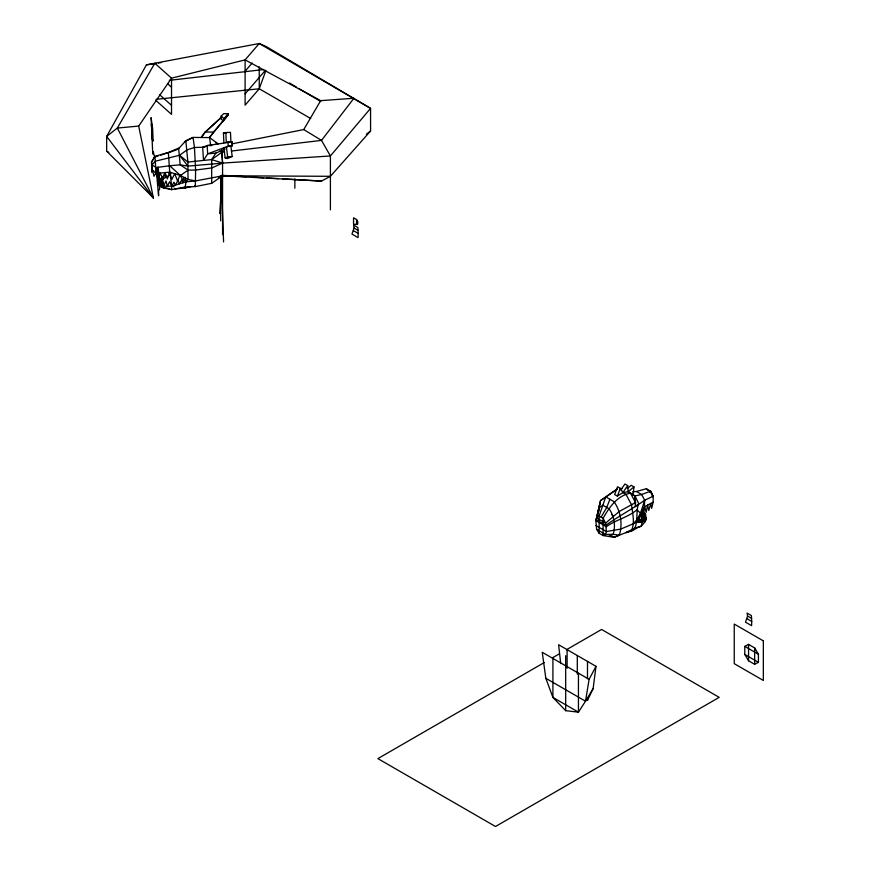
<?xml version="1.0" encoding="UTF-8"?>
<svg xmlns="http://www.w3.org/2000/svg" width="870" height="870" viewBox="0 0 870 870"><rect width="100%" height="100%" fill="white"/><g stroke="black" fill="none" stroke-linecap="round" stroke-linejoin="round"><path stroke-width="1.3" d="M218.011 143.746L209.561 137.59L193.042 137.416L185.821 140.755L187.887 162.059L188.05 179.437L185.93 181.841L171.781 186.202L163.571 186.191L160.841 184.679L160.526 182.395L162.614 179.307L164.876 172.717L166.116 177.23M358.19 233.399L358.07 237.608L351.958 234.073L354.068 228.049L353.546 225.015L357.896 227.527L358.19 233.399L353.34 230.593M751.713 621.463L751.593 625.671L745.481 622.148L747.591 616.112L747.069 613.078L751.419 615.59L751.713 621.463L746.862 618.668M163.092 182.743L160.689 183.537L160.809 180.373L161.309 184.929L162.44 181.243L163.451 187.887L171.564 189.671L185.691 186.909L195.337 186.593L211.682 183.309L222.568 175.783L330.404 176.305L370.566 131L370.566 108.369L259.249 43.5L146.443 64.848L106.662 136.416L106.662 151.13L153.392 197.958L138.689 126.074L171.52 78.159L245.101 59.899L259.249 43.5L266.318 46.621L370.566 108.369L330.404 155.958L330.404 209.866M178.013 149.303L185.821 140.755L185.027 141.582L193.042 137.416L194.456 147.508L195.598 170.042L195.337 186.593L194.456 185.832M211.682 183.309L211.682 159.591L215.858 153.12L225.156 148.987M168.834 172.641L170.194 174.816L171.781 186.202L171.564 189.671L171.151 189.16M219.631 213.552L222.568 175.783L222.035 175.327L218.685 177.502M643.028 517.65L644.724 517.302L645.507 513.713L646.084 519.412L645.279 521.554L641.212 526.23L634.839 528.09L625.965 532.657L631.402 531.124L634.839 528.09C638.384 520.173 635.578 511.429 638.678 503.458L634.948 495.933L633.164 494.899L633.98 486.895L631.207 485.297L627.292 488.538M636.405 491.485L646.356 488.733L650.629 491.202L653.152 496.281L644.703 500.206L643.865 514.594L642.68 509.657L641.527 517.791L640.603 512.822L644.703 500.206L641.625 494.508L636.405 491.485L632.512 491.887M584.944 700.383L587.489 700.383L593.133 688.594L595.993 666.322L558.605 644.735L560.715 663.582M653.152 502.175L644.703 506.579L646.16 512.376L647.606 505.068L648.759 510.462L650.738 503.436L651.641 508.352L653.152 502.175L653.152 496.281L650.629 491.202L641.625 494.508L634.948 495.933L630.456 493.116C617.145 495.748 609.304 507.21 603.106 518.281L603.106 535.55L605.607 534.474L606.346 531.548L605.89 525.306L596.32 519.771L600.528 500.609L617.004 489.168L600.528 500.609L595.874 520.651L596.613 529.286L599.115 533.256L603.106 535.55L614.079 537.323L631.587 530.33C635.176 521.859 632.349 513.213 631.587 504.828L625.965 494.334L622.909 492.572L620.332 488.353L617.569 486.754L614.611 494.508L617.374 496.107L622.909 492.572L627.672 485.601L624.91 484.003L620.821 489.973M589.099 679.339L585.51 701.198L578.441 712.16L565.674 710.681L552.907 697.414L545.827 678.295L542.238 652.282L589.099 679.339L595.993 666.322M599.919 504.459L595.874 520.651L606.346 526.698C615.862 519.792 628.02 517.367 637.014 509.787L640.363 513.169L639.374 518.303L638.689 516.378M612.001 536.127L614.079 537.323L619.309 535.17C622.887 523.914 620.68 511.364 614.079 501.696L605.748 496.879L599.115 515.975L599.115 533.256M160.645 155.208L168.388 152.478L154.98 156.306L151.554 162.125L151.913 169.422L156.045 173.478L158.481 178.633L159.95 173.097L163.147 178.774L165.017 172.597L167.355 178.905L169.693 172.129L168.388 152.478L178.6 148.128L180.188 164.832L188.116 170.107L195.598 170.042L211.932 167.921L222.568 163.103L330.404 155.958L321.508 140.385L303.739 129.565L231.561 143.963M645.279 521.554L645.736 517.889L639.972 515.888L641.136 512.908M158.481 178.633L160.265 173.065M231.398 151.043L321.508 140.385L353.938 98.245L320.693 100.648L245.101 59.899L245.101 105.161L259.249 88.773L265.883 70.47M201.166 137.427L204.722 132.577L220.458 118.135L221.274 115.917L223.797 113.611L228.103 113.752L227.287 115.971M228.103 113.752L223.884 118.69L223.068 120.908L220.458 118.135M617.374 496.107L620.332 488.353M609.913 499.282L606.727 507.438L601.105 517.128M171.009 172.728L170.194 174.816L162.614 179.307L163.571 186.191L166.029 180.938L167.366 186.191L169.574 181.721L171.781 186.202L174.076 186.767M179.862 175.294L177.578 180.96L174.707 173.695L171.792 179.503L169.693 172.129L156.045 173.478L154.98 156.306L151.554 162.125L151.728 172.173L151.88 166.42M174.968 188.855L185.147 188.04L185.93 181.841L185.299 177.371M171.781 186.202L174 182.2L175.544 185.038L178.045 180.133L179.405 183.853L181.83 179.785L182.798 182.798L184.364 179.622L185.93 181.841L195.598 180.938L222.568 175.783L321.508 181.069L330.404 176.305M155.763 173.195L153.979 176.305L152.359 169.867M303.739 129.565L320.693 100.648M593.133 688.594L585.51 701.198L545.827 678.295M184.244 177.458L182.689 179.883L180.449 175.479L169.693 165.746L156.045 167.584L151.913 164.702L155.654 161.124L179.601 155.262L187.093 149.836L194.456 147.508L205.005 147.16M644.703 506.579L637.014 519.597L633.251 523.762L620.854 529.058L606.346 531.548L595.874 525.502M201.307 137.503L205.255 132.023L213.509 132.099L228.321 114.764L209.452 137.471M245.101 71.21L252.169 63.01M245.101 93.851L265.437 70.274M213.009 132.631L213.509 132.099L209.561 137.59L210.703 145.801M221.219 117.319L219.849 118.733M204.722 132.577L221.404 117.309M622.909 492.572L628.107 491.757L630.456 493.116L635.513 502.555L635.513 506.623L634.948 495.933L635.513 502.555L619.309 511.451L605.607 523.12L605.89 525.306C618.429 516.247 632.262 509.124 644.703 500.206M633.164 494.899L628.107 491.757L633.98 486.895M366.4 134.132L370.566 131M224.677 151.837L221.991 152.163L211.682 159.591L187.887 162.059L179.601 155.262L187.887 166.126L222.568 163.103L221.752 150.129L222.568 163.103L222.568 234.606M169.693 172.129L180.449 175.479L188.116 170.107M544.207 662.581L377.895 758.607L495.498 826.5L719.196 697.348L601.594 629.456L566.457 649.738M552.396 657.85L559.432 653.794M631.402 531.124L637.525 527.731M744.774 646.388L748.548 644.387L754.649 647.911L758.422 654.262L758.422 662.32L754.649 664.288L748.548 660.765L744.774 654.436L744.774 646.388L758.422 654.262M633.251 523.762L636.361 522.196L642.538 522.033L646.084 519.412L645.736 517.889M223.894 147.791L225.134 157.851L227.635 156.915L226.407 146.856L232.355 145.79L232.105 141.875L207.147 145.562L202.656 147.237L203.515 160.341L207.68 153.859L207.147 145.562L211.834 145.41M230.941 146.421L232.181 156.469L227.559 158.525L225.134 157.851M357.461 224.416L357.787 221.991L356.569 219.49L353.546 217.815L353.546 224.242L357.461 224.416L357.461 221.306M609.174 536.007L613.143 534.3L619.309 535.17M232.355 145.79L228.266 146.16L207.68 153.859L215.858 153.12M169.171 152.478L176.751 149.749M638.547 527.176L641.212 526.23L643.495 516.845L644.442 520.619L645.029 514.931L646.084 519.412L639.972 515.888M158.22 155.958L154.588 157.1L153.25 151.554L152.761 154.066L151.097 117.635L152.652 128.727L153.12 141.179L152.054 138.732L151.467 123.757L152.424 136.166M185.147 188.04L190.965 186.658M230.931 142.114L230.474 132.349L225.83 132.544L226.287 142.299L232.105 141.875M223.884 142.713L223.427 132.947L225.83 132.544M146.443 64.848L155.773 63.423M158.438 63.021L161.102 62.618M619.701 488.809L622.398 488.462M169.345 80.334L263.632 69.556M156.143 99.321L259.249 88.773L310.688 118.505M227.635 156.915L232.181 156.469M138.689 126.074L117.341 128.064L106.662 136.416L153.392 197.958L117.341 128.064L154.806 63.249L171.52 78.159L171.52 114.372L155.784 100.344M169.693 165.746L180.188 164.832L187.887 166.126M226.776 116.536L222.415 121.626M230.061 175.783L221.991 175.327L222.568 175.783M236.781 176.175L246.199 176.719M251.571 177.034L263.675 177.73M266.372 177.882L278.476 178.589M282.511 178.818L321.508 181.069M636.568 522.207L637.231 519.129L638.112 522.141L638.808 518.607L639.406 522.109L639.798 518.781L640.733 522.076L641.571 518.737L642.538 522.033L639.548 520.303M223.427 132.947L225.852 133.295M195.598 180.938L188.05 179.437L180.449 175.479M160.526 182.395L160.841 186.702L169.824 188.866M211.682 159.591L222.568 163.103M219.795 151.119L222.035 152.163M354.068 228.049L358.038 230.332M649.879 492.322L652.163 493.638L652.163 495.998M747.591 616.112L751.56 618.407M596.613 529.286L605.607 534.474L613.143 534.3C615.873 525.752 614.187 516.204 609.174 508.852L602.845 505.198L598.875 508.036L597.701 514.92M744.774 654.436L758.422 662.32M289.482 82.976L296.431 87.087M298.747 88.468L320.758 101.496M106.662 151.13L108.804 152.402M215.521 142.593L217.783 143.985M167.584 83.705L171.52 87.218M159.721 94.797L171.52 105.324M646.356 488.733L648.117 490.528M221.274 115.917L223.884 118.69M150.684 194.923L153.392 197.958M611.556 514.213L613.143 516.269M163.201 187.387L163.451 187.887L160.841 186.702L160.841 184.679M641.527 511.919L643.082 516.584L643.941 512.811L644.724 517.302M162.614 179.307L161.744 176.284L160.874 181.874L160.558 178.622L160.689 183.537M156.045 167.584L158.579 195.815L158.579 189.78L159.536 189.758L159.536 178.154L157.992 167.051L157.513 172.717L158.579 185.538L159.167 179.013L158.22 172.173L158.22 177.73M627.672 485.601L628.107 491.757M227.994 142.017L228.266 146.16M221.176 176.382L223.579 241.914M754.649 647.911L754.649 664.288M748.548 644.387L748.548 660.765M598.973 506.286L598.973 511.353M587.489 661.407L587.489 678.698M587.489 697.881L587.489 700.383M578.441 673.184L578.441 712.16L552.907 697.414L552.907 658.438M577.299 655.523L577.299 674.141M567.11 649.64L567.11 668.258M565.674 655.654L565.674 710.681M356.569 219.49L356.569 224.384M294.854 178.828L294.854 188.225M259.249 66.794L259.249 88.773M220.654 176.599L220.654 220.86M599.115 515.975L596.613 517.933L605.607 523.12L603.106 518.281L599.115 515.975M763.338 640.864L734.247 624.073L734.247 663.669L763.338 680.46L763.338 640.864"/></g></svg>
